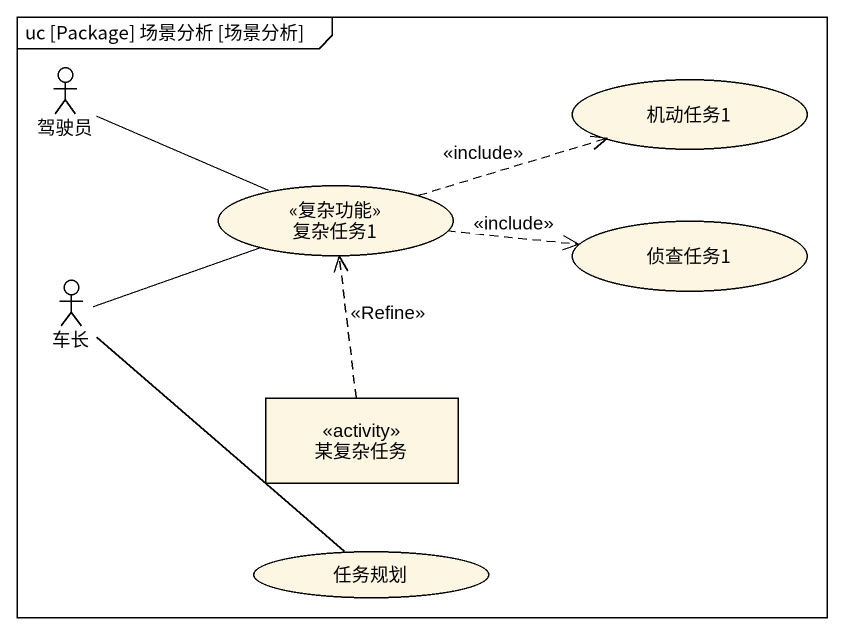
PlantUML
@startuml
mainframe uc [Package] 场景分析 [场景分析]
allowmixing
hide circle
hide empty members
actor 驾驶员
usecase 机动任务1
usecase 复杂任务1 <<复杂功能>>
usecase 侦查任务1
actor 车长
class 某复杂任务 <<activity>>
usecase 任务规划
驾驶员 -right- 复杂任务1
复杂任务1 .right.> 机动任务1 : <<include>>
复杂任务1 .right.> 侦查任务1 : <<include>>
车长 -right- 复杂任务1
车长 -- 任务规划
某复杂任务 .up.> 复杂任务1 : <<Refine>>
@enduml
